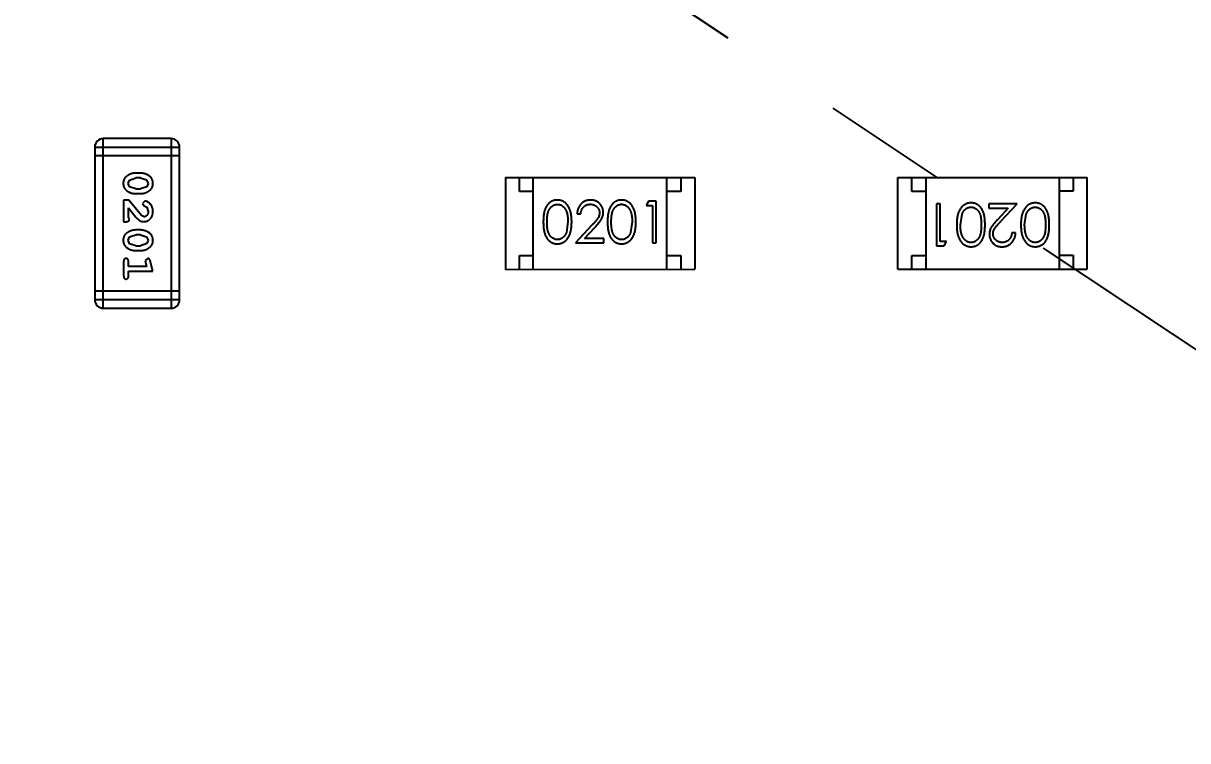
# Model space of a CAD drawing. Header units: millimetres. Extents: x -49 to 153, y -182 to -55.
# Drawn here: x 108.39 to 112.574, y -121.052 to -118.474 of the extents above; entities that cross this region are included whole.
import ezdxf

# ---------------------------------------------------------------- set-up
doc = ezdxf.new("R2010")
doc.units = ezdxf.units.MM
doc.header["$LTSCALE"] = 1.21
doc.header["$MEASUREMENT"] = 0
doc.header["$PDMODE"] = 3
doc.header["$PDSIZE"] = 0.3125
doc.linetypes.add('CENTER', pattern=[0.6, 0.375, -0.075, 0.075, -0.075])
doc.layers.get('0').update_dxf_attribs({"linetype": 'CONTINUOUS'})
doc.layers.get('DEFPOINTS').update_dxf_attribs({"linetype": 'CONTINUOUS'})
doc.layers.add('Dim', color=3, linetype='CONTINUOUS', lineweight=25)
doc.styles.get("Standard").update_dxf_attribs({"font": 'txt', "width": 0.8})
doc.dimstyles.get("Standard").update_dxf_attribs({"dimtxt": 0.15625, "dimasz": 0.1875, "dimexe": 0.125, "dimexo": 0.0625, "dimgap": 0.09, "dimtad": 0, "dimtih": 1, "dimtoh": 1, "dimzin": 4, "dimdsep": 46, "dimtxsty": 'Standard', "dimblk": '_FILLED', "dimblk1": '_FILLED', "dimblk2": '_FILLED', "dimcen": 0.09, "dimazin": 1, "dimtp": 0.01, "dimtm": 0.01, "dimtfac": 1, "dimtofl": 0, "dimtmove": 0, "dimatfit": 3, "dimldrblk": '_FILLED', "dimfxl": 1, "dimtolj": 1, "dimtzin": 4, "dimarcsym": 0})

# ---------------------------------------------------------------- blocks, each defined once
blk = doc.blocks.new('_FILLED')
at = {"color": 0, "linetype": 'ByBlock'}
blk.add_solid([(0, 0), (-1, 0.1667), (-1, -0.1667)], dxfattribs=at)
blk = doc.blocks.new('*D70')
at = {"layer": 'DEFPOINTS', "color": 0}
for p in [(123.0081, -106.0744), (91.696, -126.5744), (95.7094, -126.5744)]:
    blk.add_point(p, dxfattribs=at)
at = {"layer": 'Dim', "color": 0, "lineweight": -2}
for p, q in [((122.9456, -106.0744), (91.571, -106.0744)), ((91.696, -107.5744), (91.696, -114.0344)), ((91.696, -125.0744), (91.696, -118.6144)), ((95.6469, -126.5744), (91.571, -126.5744))]:
    blk.add_line(p, q, dxfattribs=at)
at = {"layer": 'Dim', "color": 0, "lineweight": -2, "xscale": 1.5, "yscale": 1.5, "zscale": 1.5}
for p, rotation in [((91.696, -106.0744), 90), ((91.696, -126.5744), 270)]:
    blk.add_blockref('_FILLED', p, dxfattribs=dict(at, rotation=rotation))
at = {"layer": 'Dim', "color": 0, "insert": (91.696, -116.3244), "char_height": 1.5, "attachment_point": 5, "rotation": 90, "line_spacing_factor": 1.5}
blk.add_mtext('\\A1;20.50', dxfattribs=at)
blk = doc.blocks.new('*D79')
at = {"layer": 'DEFPOINTS', "color": 0}
for p in [(103.9882, -113.9099), (95.9455, -118.3888), (95.7094, -126.5744), (123.0081, -126.5744), (150.6978, -126.5744)]:
    blk.add_point(p, dxfattribs=at)
at = {"layer": 'Dim', "color": 0, "lineweight": -2}
for p, q in [((103.9361, -113.8752), (99.3703, -110.835)), ((95.6469, -126.5744), (94.6096, -126.5744))]:
    blk.add_line(p, q, dxfattribs=at)
for start, end in [(149.38213, 160.15016), (166.19189, 176.95991)]:
    blk.add_arc((123.0081, -126.5744), 28.2735, start, end, dxfattribs=at)
at = {"layer": 'Dim', "color": 0, "lineweight": -2, "xscale": 1.5, "yscale": 1.5, "zscale": 1.5}
for p, rotation in [((99.4744, -110.9043), 57.86208909579157), ((94.7346, -126.5744), 268.4799565881056)]:
    blk.add_blockref('_FILLED', p, dxfattribs=dict(at, rotation=rotation))
at = {"layer": 'Dim', "color": 0, "insert": (95.9455, -118.3888), "char_height": 1.5, "attachment_point": 5, "rotation": 73.171}
blk.add_mtext('\\A1;34%%d', dxfattribs=at)
blk = doc.blocks.new('*D87')
at = {"layer": 'DEFPOINTS', "color": 0}
for p in [(123.0049, -103.5621), (83.9714, -149.5868), (123.0049, -149.5868)]:
    blk.add_point(p, dxfattribs=at)
at = {"layer": 'Dim', "color": 0, "lineweight": -2}
for p, q in [((122.9424, -103.5621), (83.8464, -103.5621)), ((83.9714, -105.0621), (83.9714, -124.1844)), ((83.9714, -148.0868), (83.9714, -128.9644)), ((122.9424, -149.5868), (83.8464, -149.5868))]:
    blk.add_line(p, q, dxfattribs=at)
at = {"layer": 'Dim', "color": 0, "lineweight": -2, "xscale": 1.5, "yscale": 1.5, "zscale": 1.5}
for p, rotation in [((83.9714, -103.5621), 90), ((83.9714, -149.5868), 270)]:
    blk.add_blockref('_FILLED', p, dxfattribs=dict(at, rotation=rotation))
at = {"layer": 'Dim', "color": 0, "insert": (83.9714, -126.5744), "char_height": 1.5, "attachment_point": 5, "rotation": 90, "line_spacing_factor": 1.5}
blk.add_mtext('\\A1;%%C46.0', dxfattribs=at)

msp = doc.modelspace()

# ---------------------------------------------------------------- linework, layer by layer
at = {"color": 4, "linetype": 'CENTER', "ltscale": 5}
msp.add_line((123.0081, -126.5744), (103.9882, -113.9099), dxfattribs=at)
at = {"color": 6, "linetype": 'Continuous'}
for p, q in [((108.6772, -119.4978), (108.6771, -118.8882)), ((108.921, -118.8882), (108.6771, -118.8882)), ((108.921, -118.8882), (108.921, -119.4978)), ((108.6466, -118.9187), (108.6467, -119.4673)), ((108.6466, -118.9187), (108.9514, -118.9187)), ((108.6466, -118.9492), (108.9514, -118.9492)), ((108.9515, -119.4673), (108.9514, -118.9187)), ((108.766, -119.0492), (108.7713, -119.037)), ((108.7713, -119.037), (108.7936, -119.0294)), ((108.8111, -119.0121), (108.7933, -119.0121)), ((108.8108, -119.0294), (108.7936, -119.0294)), ((108.8108, -119.0294), (108.8326, -119.0367)), ((108.8326, -119.0367), (108.8384, -119.049)), ((110.1222, -119.028), (110.8022, -119.0279)), ((110.1222, -119.028), (110.1222, -119.358)), ((110.1722, -119.0779), (110.1722, -119.0279)), ((110.2222, -119.3579), (110.2222, -119.0279)), ((110.7022, -119.3579), (110.7022, -119.0279)), ((110.7522, -119.0279), (110.7522, -119.0779)), ((110.8022, -119.0279), (110.8022, -119.3579)), ((111.5324, -119.0277), (112.2124, -119.0276)), ((111.5324, -119.3577), (111.5324, -119.0277)), ((111.5824, -119.0777), (111.5824, -119.0277)), ((111.6324, -119.0277), (111.6324, -119.3577)), ((112.1124, -119.0276), (112.1124, -119.3576)), ((112.1624, -119.0276), (112.1624, -119.0776)), ((112.2124, -119.3576), (112.2124, -119.0276)), ((108.7718, -119.0615), (108.766, -119.0492)), ((108.7936, -119.0687), (108.7718, -119.0615)), ((108.7936, -119.0687), (108.8108, -119.0687)), ((108.8331, -119.0612), (108.8108, -119.0687)), ((108.8384, -119.049), (108.8331, -119.0612)), ((110.2222, -119.0779), (110.1722, -119.0779)), ((110.7522, -119.0779), (110.7022, -119.0779)), ((111.6324, -119.0777), (111.5824, -119.0777)), ((112.1624, -119.0776), (112.1124, -119.0776)), ((108.7503, -119.1096), (108.7503, -119.1867)), ((108.7692, -119.1096), (108.7503, -119.1096)), ((108.8141, -119.1646), (108.7692, -119.1096)), ((108.7933, -119.086), (108.8111, -119.086)), ((108.8264, -119.1128), (108.8179, -119.1216)), ((108.8179, -119.1216), (108.8245, -119.1301)), ((110.6363, -119.1126), (110.6275, -119.128)), ((110.664, -119.1126), (110.6363, -119.1126)), ((110.664, -119.2626), (110.664, -119.1126)), ((108.7676, -119.1726), (108.7676, -119.1364)), ((108.7676, -119.1364), (108.7946, -119.17)), ((108.8245, -119.1301), (108.833, -119.135)), ((108.833, -119.135), (108.8384, -119.1499)), ((110.3794, -119.1588), (110.3929, -119.1588)), ((110.6275, -119.128), (110.6506, -119.128)), ((110.6506, -119.128), (110.6506, -119.2626)), ((111.6706, -119.123), (111.6706, -119.273)), ((111.684, -119.123), (111.6706, -119.123)), ((111.684, -119.2576), (111.684, -119.123)), ((111.7571, -119.198), (111.7628, -119.1602)), ((111.859, -119.1229), (111.859, -119.1383)), ((111.9609, -119.1229), (111.859, -119.1229)), ((111.859, -119.1383), (111.9288, -119.1383)), ((111.9288, -119.1383), (111.8913, -119.1784)), ((111.9028, -119.185), (111.9609, -119.1229)), ((111.9879, -119.1979), (111.9936, -119.1602)), ((108.7503, -119.1867), (108.7582, -119.1867)), ((108.7707, -119.1781), (108.7676, -119.1726)), ((108.8239, -119.1694), (108.8141, -119.1646)), ((110.3467, -119.1877), (110.341, -119.2254)), ((110.4318, -119.2006), (110.3736, -119.2627)), ((110.5775, -119.1876), (110.5718, -119.2253)), ((108.766, -119.2537), (108.7713, -119.2416)), ((108.7713, -119.2416), (108.7936, -119.2339)), ((108.8111, -119.2166), (108.7933, -119.2166)), ((108.8108, -119.2339), (108.7936, -119.2339)), ((108.8108, -119.2339), (108.8326, -119.2412)), ((108.8326, -119.2412), (108.8384, -119.2535)), ((110.4058, -119.2473), (110.4433, -119.2072)), ((110.4756, -119.2473), (110.4058, -119.2473)), ((110.4756, -119.2626), (110.4756, -119.2473)), ((111.9552, -119.2268), (111.9417, -119.2268)), ((108.7718, -119.266), (108.766, -119.2537)), ((108.7936, -119.2732), (108.7718, -119.266)), ((108.7936, -119.2732), (108.8108, -119.2732)), ((108.8331, -119.2657), (108.8108, -119.2732)), ((108.8384, -119.2535), (108.8331, -119.2657)), ((110.3736, -119.2627), (110.4756, -119.2626)), ((110.6506, -119.2626), (110.664, -119.2626)), ((111.6706, -119.273), (111.6983, -119.273)), ((111.7071, -119.2576), (111.684, -119.2576)), ((111.6983, -119.273), (111.7071, -119.2576)), ((108.7503, -119.3299), (108.7503, -119.3818)), ((108.7676, -119.3472), (108.7676, -119.3299)), ((108.7933, -119.2905), (108.8111, -119.2905)), ((108.8367, -119.3189), (108.8274, -119.3268)), ((108.8274, -119.3268), (108.8284, -119.3322)), ((108.8557, -119.3645), (108.8458, -119.3279)), ((110.1722, -119.3579), (110.1722, -119.3079)), ((110.1722, -119.3079), (110.2222, -119.3079)), ((110.7022, -119.3079), (110.7522, -119.3079)), ((110.7522, -119.3079), (110.7522, -119.3579)), ((111.5824, -119.3577), (111.5824, -119.3077)), ((111.5824, -119.3077), (111.6324, -119.3077)), ((112.1124, -119.3076), (112.1624, -119.3076)), ((112.1624, -119.3076), (112.1624, -119.3576)), ((108.8326, -119.3472), (108.7676, -119.3472)), ((108.7676, -119.3818), (108.7676, -119.3645)), ((108.7676, -119.3645), (108.8557, -119.3645)), ((108.8284, -119.3322), (108.8326, -119.3472)), ((110.1222, -119.358), (110.8022, -119.3579)), ((111.5324, -119.3577), (112.2124, -119.3576)), ((108.9515, -119.4368), (108.6467, -119.4369)), ((108.9515, -119.4673), (108.6467, -119.4673)), ((108.6772, -119.4978), (108.921, -119.4978))]:
    msp.add_line(p, q, dxfattribs=at)
at = {"color": 7, "linetype": 'Continuous'}
msp.add_arc((123.0081, -126.5744), 24.48, 100.97933, 79.01595, dxfattribs=at)
at = {"color": 6, "linetype": 'Continuous'}
for centre, start, end in [((108.6771, -118.9187), 90.0045, 180.0045), ((108.921, -118.9187), 0.0045, 90.0045), ((108.6772, -119.4673), 180.0045, 270.0045), ((108.921, -119.4673), 270.0045, 0.0045)]:
    msp.add_arc(centre, 0.0305, start, end, dxfattribs=at)
for points, knots in [([(108.7933, -119.0121), (108.7922, -119.0121), (108.7901, -119.0122), (108.7869, -119.0125), (108.7838, -119.0129), (108.7807, -119.0136), (108.7777, -119.0145), (108.7747, -119.0157), (108.7717, -119.0169), (108.7688, -119.0184), (108.7661, -119.02), (108.7636, -119.0216), (108.7613, -119.0232), (108.7591, -119.0249), (108.7573, -119.0266), (108.7556, -119.0283), (108.7542, -119.03), (108.7526, -119.0324), (108.751, -119.0356), (108.7497, -119.0397), (108.7488, -119.0443), (108.7488, -119.0475), (108.7487, -119.0491)], [0, 0, 0, 0, 0.049886, 0.09882, 0.148132, 0.19689, 0.246038, 0.295176, 0.345305, 0.395692, 0.445312, 0.491875, 0.535813, 0.577009, 0.616081, 0.652689, 0.687585, 0.720206, 0.785062, 0.85223, 0.923759, 1, 1, 1, 1]), ([(108.8557, -119.0489), (108.8556, -119.0475), (108.8556, -119.0446), (108.8549, -119.0406), (108.8537, -119.0367), (108.8522, -119.0331), (108.8501, -119.0299), (108.8476, -119.0268), (108.8446, -119.024), (108.8412, -119.0216), (108.8376, -119.0194), (108.8339, -119.0174), (108.8302, -119.0158), (108.8265, -119.0144), (108.8227, -119.0134), (108.8188, -119.0126), (108.815, -119.0122), (108.8124, -119.0121), (108.8111, -119.0121)], [0, 0, 0, 0, 0.06692, 0.130834, 0.19258, 0.252759, 0.312631, 0.373411, 0.436359, 0.501894, 0.568244, 0.632472, 0.69556, 0.757163, 0.818592, 0.878885, 0.939235, 1, 1, 1, 1]), ([(108.7487, -119.0491), (108.7487, -119.0506), (108.7488, -119.0534), (108.7495, -119.0575), (108.7507, -119.0613), (108.7522, -119.0649), (108.7543, -119.0682), (108.7568, -119.0713), (108.7597, -119.0741), (108.7631, -119.0765), (108.7667, -119.0787), (108.7704, -119.0807), (108.7741, -119.0823), (108.7779, -119.0837), (108.7817, -119.0847), (108.7855, -119.0855), (108.7894, -119.0859), (108.792, -119.086), (108.7933, -119.086)], [0, 0, 0, 0, 0.067217, 0.131051, 0.19272, 0.252824, 0.312745, 0.373449, 0.436041, 0.501494, 0.567761, 0.632087, 0.695096, 0.757109, 0.817993, 0.878657, 0.939311, 1, 1, 1, 1]), ([(108.8111, -119.086), (108.8121, -119.086), (108.8143, -119.086), (108.8175, -119.0857), (108.8206, -119.0851), (108.8237, -119.0845), (108.8268, -119.0836), (108.8298, -119.0824), (108.8327, -119.0811), (108.8356, -119.0796), (108.8384, -119.078), (108.8409, -119.0764), (108.8432, -119.0748), (108.8453, -119.0731), (108.8472, -119.0714), (108.8488, -119.0697), (108.8503, -119.0679), (108.8518, -119.0656), (108.8534, -119.0624), (108.8547, -119.0582), (108.8555, -119.0537), (108.8556, -119.0505), (108.8557, -119.0489)], [0, 0, 0, 0, 0.049855, 0.099516, 0.148482, 0.19758, 0.246804, 0.296268, 0.346517, 0.397047, 0.446826, 0.49336, 0.537801, 0.579207, 0.617974, 0.654833, 0.689171, 0.722088, 0.786392, 0.853518, 0.924186, 1, 1, 1, 1]), ([(108.8557, -119.15), (108.8556, -119.1483), (108.8555, -119.145), (108.8547, -119.14), (108.8532, -119.1353), (108.8512, -119.1308), (108.8488, -119.1267), (108.8459, -119.123), (108.8427, -119.1199), (108.8391, -119.1174), (108.8356, -119.1154), (108.8322, -119.1139), (108.8292, -119.113), (108.8273, -119.1128), (108.8264, -119.1128)], [0, 0, 0, 0, 0.098286, 0.193983, 0.289056, 0.384352, 0.477435, 0.566197, 0.652355, 0.737986, 0.818188, 0.887401, 0.94802, 1, 1, 1, 1]), ([(110.3084, -119.1088), (110.3072, -119.1088), (110.3049, -119.1089), (110.3014, -119.1093), (110.2981, -119.1099), (110.2948, -119.1109), (110.2916, -119.112), (110.2884, -119.1135), (110.2854, -119.1152), (110.2825, -119.1172), (110.2796, -119.1194), (110.277, -119.1218), (110.2745, -119.1246), (110.2722, -119.1275), (110.27, -119.1307), (110.268, -119.1342), (110.2662, -119.1379), (110.2645, -119.1418), (110.263, -119.1461), (110.2618, -119.1508), (110.2606, -119.1559), (110.2598, -119.1615), (110.2591, -119.1675), (110.2586, -119.1738), (110.2583, -119.1806), (110.2583, -119.1853), (110.2583, -119.1877)], [0, 0, 0, 0, 0.033742, 0.066533, 0.099153, 0.13154, 0.164087, 0.196563, 0.229707, 0.263315, 0.297504, 0.331686, 0.366482, 0.4021, 0.438958, 0.476748, 0.515985, 0.556589, 0.599519, 0.645765, 0.695487, 0.748721, 0.805687, 0.866754, 0.931405, 1, 1, 1, 1]), ([(110.3602, -119.1877), (110.3602, -119.1854), (110.3601, -119.1809), (110.3598, -119.1744), (110.3593, -119.1681), (110.3585, -119.1623), (110.3576, -119.1568), (110.3564, -119.1517), (110.355, -119.147), (110.3534, -119.1425), (110.3516, -119.1385), (110.3497, -119.1346), (110.3475, -119.1311), (110.3453, -119.1277), (110.3429, -119.1247), (110.3403, -119.1219), (110.3376, -119.1194), (110.3347, -119.1172), (110.3318, -119.1152), (110.3287, -119.1135), (110.3255, -119.112), (110.3222, -119.1109), (110.3189, -119.1099), (110.3155, -119.1093), (110.312, -119.1089), (110.3096, -119.1088), (110.3084, -119.1088)], [0, 0, 0, 0, 0.065278, 0.127205, 0.186168, 0.241675, 0.294115, 0.343609, 0.390387, 0.434463, 0.476646, 0.517002, 0.555936, 0.593716, 0.630057, 0.665601, 0.700745, 0.734917, 0.768681, 0.802087, 0.834849, 0.867433, 0.900138, 0.932806, 0.966212, 1, 1, 1, 1]), ([(110.4283, -119.1088), (110.4266, -119.1088), (110.4234, -119.1089), (110.4185, -119.1096), (110.4139, -119.1107), (110.4095, -119.1122), (110.4053, -119.1142), (110.4012, -119.1167), (110.3974, -119.1195), (110.3939, -119.1228), (110.3906, -119.1264), (110.3877, -119.1303), (110.3853, -119.1345), (110.3833, -119.1389), (110.3816, -119.1435), (110.3805, -119.1484), (110.3797, -119.1535), (110.3795, -119.157), (110.3794, -119.1588)], [0, 0, 0, 0, 0.06445, 0.126725, 0.187421, 0.247417, 0.306749, 0.366595, 0.427749, 0.490235, 0.553031, 0.614805, 0.676505, 0.738096, 0.801021, 0.864897, 0.931209, 1, 1, 1, 1]), ([(110.4736, -119.1534), (110.4736, -119.1519), (110.4735, -119.149), (110.4729, -119.1447), (110.4719, -119.1405), (110.4706, -119.1365), (110.4688, -119.1327), (110.4666, -119.129), (110.4641, -119.1254), (110.4611, -119.122), (110.4579, -119.1189), (110.4544, -119.1162), (110.4506, -119.1139), (110.4467, -119.112), (110.4424, -119.1106), (110.4379, -119.1096), (110.4332, -119.1089), (110.43, -119.1088), (110.4283, -119.1088)], [0, 0, 0, 0, 0.06271, 0.123347, 0.183401, 0.242828, 0.302097, 0.36242, 0.423725, 0.487032, 0.550491, 0.612709, 0.674265, 0.73617, 0.799211, 0.863483, 0.930525, 1, 1, 1, 1]), ([(110.5392, -119.1088), (110.538, -119.1088), (110.5357, -119.1089), (110.5322, -119.1093), (110.5288, -119.1099), (110.5255, -119.1109), (110.5223, -119.112), (110.5192, -119.1135), (110.5162, -119.1152), (110.5132, -119.1171), (110.5104, -119.1194), (110.5077, -119.1218), (110.5053, -119.1245), (110.503, -119.1275), (110.5008, -119.1307), (110.4988, -119.1341), (110.497, -119.1378), (110.4953, -119.1418), (110.4938, -119.1461), (110.4925, -119.1508), (110.4914, -119.1559), (110.4906, -119.1615), (110.4899, -119.1674), (110.4894, -119.1738), (110.4891, -119.1806), (110.489, -119.1853), (110.489, -119.1877)], [0, 0, 0, 0, 0.033742, 0.066533, 0.099153, 0.13154, 0.164087, 0.196563, 0.229707, 0.263315, 0.297504, 0.331686, 0.366482, 0.4021, 0.438958, 0.476748, 0.515985, 0.556589, 0.599519, 0.645765, 0.695487, 0.748721, 0.805687, 0.866754, 0.931405, 1, 1, 1, 1]), ([(110.5909, -119.1877), (110.5909, -119.1854), (110.5909, -119.1809), (110.5906, -119.1743), (110.59, -119.1681), (110.5893, -119.1623), (110.5883, -119.1568), (110.5872, -119.1517), (110.5858, -119.1469), (110.5842, -119.1425), (110.5823, -119.1384), (110.5804, -119.1346), (110.5783, -119.131), (110.5761, -119.1277), (110.5737, -119.1247), (110.5711, -119.1219), (110.5684, -119.1194), (110.5655, -119.1172), (110.5625, -119.1152), (110.5594, -119.1135), (110.5563, -119.112), (110.553, -119.1109), (110.5497, -119.1099), (110.5462, -119.1093), (110.5427, -119.1089), (110.5404, -119.1088), (110.5392, -119.1088)], [0, 0, 0, 0, 0.065278, 0.127205, 0.186168, 0.241675, 0.294115, 0.343609, 0.390387, 0.434463, 0.476646, 0.517002, 0.555936, 0.593716, 0.630057, 0.665601, 0.700745, 0.734917, 0.768681, 0.802087, 0.834849, 0.867433, 0.900138, 0.932806, 0.966212, 1, 1, 1, 1]), ([(111.7954, -119.1191), (111.7942, -119.1191), (111.7918, -119.1192), (111.7883, -119.1196), (111.7849, -119.1203), (111.7815, -119.1212), (111.7783, -119.1224), (111.7751, -119.1238), (111.772, -119.1256), (111.769, -119.1276), (111.7661, -119.1298), (111.7634, -119.1324), (111.7608, -119.1351), (111.7584, -119.1382), (111.7561, -119.1415), (111.754, -119.1451), (111.7521, -119.1489), (111.7503, -119.1529), (111.7487, -119.1573), (111.7474, -119.1621), (111.7462, -119.1672), (111.7453, -119.1726), (111.7446, -119.1784), (111.744, -119.1846), (111.7437, -119.1911), (111.7437, -119.1956), (111.7436, -119.1979)], [0, 0, 0, 0, 0.033824, 0.067298, 0.10028, 0.133019, 0.165736, 0.198792, 0.232372, 0.266409, 0.301016, 0.336196, 0.371972, 0.408574, 0.446394, 0.485225, 0.525372, 0.567224, 0.611081, 0.65775, 0.70702, 0.759235, 0.814484, 0.873227, 0.934937, 1, 1, 1, 1]), ([(111.8456, -119.1979), (111.8456, -119.1955), (111.8455, -119.1909), (111.8452, -119.1841), (111.8447, -119.1777), (111.844, -119.1718), (111.8431, -119.1663), (111.842, -119.1611), (111.8407, -119.1564), (111.8392, -119.1521), (111.8375, -119.1481), (111.8357, -119.1443), (111.8336, -119.1409), (111.8315, -119.1377), (111.8292, -119.1347), (111.8267, -119.132), (111.824, -119.1295), (111.8212, -119.1273), (111.8183, -119.1254), (111.8153, -119.1237), (111.8122, -119.1223), (111.809, -119.1211), (111.8057, -119.1202), (111.8024, -119.1196), (111.7989, -119.1192), (111.7966, -119.1191), (111.7954, -119.1191)], [0, 0, 0, 0, 0.068113, 0.132564, 0.193427, 0.250218, 0.303569, 0.353576, 0.400235, 0.443586, 0.484619, 0.524292, 0.56238, 0.599049, 0.63494, 0.669782, 0.704009, 0.737842, 0.771098, 0.803896, 0.836415, 0.868639, 0.900715, 0.933378, 0.966213, 1, 1, 1, 1]), ([(112.0262, -119.1191), (112.025, -119.1191), (112.0226, -119.1191), (112.0191, -119.1196), (112.0157, -119.1202), (112.0123, -119.1212), (112.0091, -119.1224), (112.0059, -119.1238), (112.0028, -119.1256), (111.9998, -119.1276), (111.9969, -119.1298), (111.9941, -119.1324), (111.9915, -119.1351), (111.9891, -119.1382), (111.9869, -119.1415), (111.9848, -119.145), (111.9829, -119.1488), (111.9811, -119.1529), (111.9795, -119.1573), (111.9782, -119.1621), (111.977, -119.1671), (111.976, -119.1726), (111.9753, -119.1784), (111.9748, -119.1846), (111.9745, -119.1911), (111.9744, -119.1956), (111.9744, -119.1979)], [0, 0, 0, 0, 0.033824, 0.067298, 0.10028, 0.133019, 0.165736, 0.198792, 0.232372, 0.266409, 0.301016, 0.336196, 0.371972, 0.408574, 0.446394, 0.485225, 0.525372, 0.567224, 0.611081, 0.65775, 0.70702, 0.759235, 0.814484, 0.873227, 0.934937, 1, 1, 1, 1]), ([(112.0763, -119.1979), (112.0763, -119.1955), (112.0763, -119.1908), (112.076, -119.1841), (112.0755, -119.1777), (112.0748, -119.1718), (112.0739, -119.1662), (112.0728, -119.1611), (112.0715, -119.1564), (112.07, -119.152), (112.0683, -119.148), (112.0664, -119.1443), (112.0644, -119.1409), (112.0622, -119.1377), (112.0599, -119.1347), (112.0575, -119.132), (112.0548, -119.1295), (112.052, -119.1273), (112.0491, -119.1254), (112.0461, -119.1237), (112.043, -119.1222), (112.0398, -119.1211), (112.0365, -119.1202), (112.0332, -119.1196), (112.0297, -119.1191), (112.0274, -119.1191), (112.0262, -119.1191)], [0, 0, 0, 0, 0.068113, 0.132564, 0.193427, 0.250218, 0.303569, 0.353576, 0.400235, 0.443586, 0.484619, 0.524292, 0.56238, 0.599049, 0.63494, 0.669782, 0.704009, 0.737842, 0.771098, 0.803896, 0.836415, 0.868639, 0.900715, 0.933378, 0.966213, 1, 1, 1, 1]), ([(108.8229, -119.1867), (108.824, -119.1867), (108.8262, -119.1866), (108.8295, -119.1861), (108.8326, -119.1853), (108.8356, -119.1842), (108.8384, -119.1827), (108.8411, -119.1809), (108.8437, -119.1788), (108.8462, -119.1764), (108.8484, -119.1738), (108.8504, -119.1709), (108.852, -119.1679), (108.8534, -119.1647), (108.8544, -119.1613), (108.8552, -119.1577), (108.8556, -119.1539), (108.8557, -119.1514), (108.8557, -119.15)], [0, 0, 0, 0, 0.060981, 0.120256, 0.178148, 0.236115, 0.293993, 0.352864, 0.413358, 0.476056, 0.539296, 0.602396, 0.665116, 0.728325, 0.792919, 0.859317, 0.928302, 1, 1, 1, 1]), ([(108.8384, -119.1499), (108.8383, -119.1513), (108.8383, -119.154), (108.8374, -119.1578), (108.836, -119.1612), (108.8341, -119.1641), (108.8318, -119.1664), (108.8294, -119.1682), (108.8267, -119.1692), (108.8248, -119.1693), (108.8239, -119.1694)], [0, 0, 0, 0, 0.156344, 0.299348, 0.4327, 0.561, 0.682299, 0.791883, 0.89611, 1, 1, 1, 1]), ([(110.2717, -119.1877), (110.2717, -119.1856), (110.2717, -119.1817), (110.272, -119.1761), (110.2723, -119.1708), (110.2729, -119.1659), (110.2734, -119.1614), (110.2743, -119.1572), (110.2752, -119.1535), (110.2763, -119.1501), (110.2775, -119.1469), (110.2789, -119.144), (110.2804, -119.1413), (110.282, -119.1388), (110.2838, -119.1365), (110.2856, -119.1344), (110.2877, -119.1324), (110.2905, -119.1302), (110.2943, -119.1278), (110.299, -119.1257), (110.3039, -119.1245), (110.3072, -119.1243), (110.3089, -119.1242)], [0, 0, 0, 0, 0.073302, 0.142286, 0.206253, 0.266017, 0.321612, 0.372532, 0.419497, 0.462398, 0.502825, 0.541489, 0.579034, 0.615143, 0.650298, 0.684912, 0.718701, 0.752189, 0.817245, 0.879117, 0.939613, 1, 1, 1, 1]), ([(110.3089, -119.1242), (110.3105, -119.1243), (110.3138, -119.1245), (110.3186, -119.1257), (110.3233, -119.1278), (110.327, -119.1302), (110.3299, -119.1325), (110.332, -119.1345), (110.3339, -119.1367), (110.3357, -119.1392), (110.3374, -119.1419), (110.339, -119.1448), (110.3404, -119.148), (110.3417, -119.1514), (110.3429, -119.1551), (110.344, -119.159), (110.3448, -119.1632), (110.3455, -119.1676), (110.346, -119.1723), (110.3465, -119.1772), (110.3466, -119.1823), (110.3467, -119.1859), (110.3467, -119.1877)], [0, 0, 0, 0, 0.059689, 0.119507, 0.181075, 0.246162, 0.279894, 0.314468, 0.350403, 0.387474, 0.426147, 0.466624, 0.508745, 0.553328, 0.600058, 0.649177, 0.700552, 0.754894, 0.811825, 0.871514, 0.934319, 1, 1, 1, 1]), ([(110.3929, -119.1588), (110.393, -119.1575), (110.3932, -119.1549), (110.394, -119.1511), (110.3949, -119.1475), (110.3962, -119.1442), (110.3977, -119.1411), (110.3994, -119.1383), (110.4014, -119.1356), (110.4037, -119.1333), (110.4061, -119.1311), (110.4088, -119.1293), (110.4115, -119.1277), (110.4145, -119.1264), (110.4175, -119.1254), (110.4208, -119.1247), (110.4242, -119.1243), (110.4265, -119.1242), (110.4276, -119.1242)], [0, 0, 0, 0, 0.073648, 0.143686, 0.210962, 0.275557, 0.338064, 0.399311, 0.4594, 0.51934, 0.579024, 0.637809, 0.695959, 0.754122, 0.813113, 0.873453, 0.935561, 1, 1, 1, 1]), ([(110.4276, -119.1242), (110.4288, -119.1242), (110.431, -119.1243), (110.4342, -119.1247), (110.4373, -119.1254), (110.4403, -119.1264), (110.4431, -119.1277), (110.4458, -119.1292), (110.4484, -119.131), (110.4508, -119.1331), (110.453, -119.1354), (110.4549, -119.1378), (110.4565, -119.1404), (110.4579, -119.143), (110.4589, -119.1457), (110.4596, -119.1486), (110.4601, -119.1516), (110.4602, -119.1536), (110.4602, -119.1546)], [0, 0, 0, 0, 0.068027, 0.133505, 0.19695, 0.26027, 0.322741, 0.384982, 0.448465, 0.513424, 0.578224, 0.640011, 0.700094, 0.760067, 0.819012, 0.877878, 0.938035, 1, 1, 1, 1]), ([(110.4602, -119.1546), (110.4601, -119.1562), (110.46, -119.1595), (110.459, -119.1642), (110.4573, -119.1689), (110.4553, -119.1727), (110.4532, -119.1758), (110.4513, -119.1785), (110.449, -119.1814), (110.4463, -119.1847), (110.4433, -119.1883), (110.4398, -119.1921), (110.436, -119.1962), (110.4332, -119.1991), (110.4318, -119.2006)], [0, 0, 0, 0, 0.088014, 0.174976, 0.2638, 0.355443, 0.406413, 0.465519, 0.533076, 0.609353, 0.693899, 0.787171, 0.889197, 1, 1, 1, 1]), ([(110.4433, -119.2072), (110.4447, -119.2057), (110.4475, -119.2027), (110.4514, -119.1983), (110.455, -119.1942), (110.4582, -119.1903), (110.4611, -119.1867), (110.4635, -119.1833), (110.4656, -119.1802), (110.468, -119.1763), (110.4703, -119.1716), (110.4722, -119.1657), (110.4734, -119.1596), (110.4736, -119.1555), (110.4736, -119.1534)], [0, 0, 0, 0, 0.09953, 0.192079, 0.277712, 0.357454, 0.429648, 0.495771, 0.555538, 0.608657, 0.707578, 0.804328, 0.901298, 1, 1, 1, 1]), ([(110.5025, -119.1876), (110.5025, -119.1856), (110.5025, -119.1817), (110.5028, -119.1761), (110.5031, -119.1708), (110.5036, -119.1659), (110.5042, -119.1613), (110.5051, -119.1572), (110.506, -119.1535), (110.5071, -119.15), (110.5083, -119.1469), (110.5096, -119.144), (110.5111, -119.1413), (110.5128, -119.1388), (110.5145, -119.1365), (110.5164, -119.1344), (110.5184, -119.1324), (110.5213, -119.1302), (110.525, -119.1278), (110.5297, -119.1257), (110.5346, -119.1244), (110.538, -119.1243), (110.5396, -119.1242)], [0, 0, 0, 0, 0.073302, 0.142286, 0.206253, 0.266017, 0.321612, 0.372532, 0.419497, 0.462398, 0.502825, 0.541489, 0.579034, 0.615143, 0.650298, 0.684912, 0.718701, 0.752189, 0.817245, 0.879117, 0.939613, 1, 1, 1, 1]), ([(110.5396, -119.1242), (110.5413, -119.1243), (110.5445, -119.1244), (110.5494, -119.1257), (110.5541, -119.1278), (110.5578, -119.1302), (110.5607, -119.1324), (110.5627, -119.1345), (110.5647, -119.1367), (110.5665, -119.1392), (110.5682, -119.1419), (110.5697, -119.1448), (110.5712, -119.148), (110.5725, -119.1514), (110.5736, -119.1551), (110.5747, -119.159), (110.5755, -119.1632), (110.5763, -119.1676), (110.5768, -119.1722), (110.5772, -119.1771), (110.5774, -119.1823), (110.5775, -119.1858), (110.5775, -119.1876)], [0, 0, 0, 0, 0.059689, 0.119507, 0.181075, 0.246162, 0.279894, 0.314468, 0.350403, 0.387474, 0.426147, 0.466624, 0.508745, 0.553328, 0.600058, 0.649177, 0.700552, 0.754894, 0.811825, 0.871514, 0.934319, 1, 1, 1, 1]), ([(111.7628, -119.1602), (111.7632, -119.1592), (111.7639, -119.1571), (111.7653, -119.1542), (111.7667, -119.1515), (111.7683, -119.149), (111.7701, -119.1467), (111.7719, -119.1445), (111.7739, -119.1426), (111.7767, -119.1404), (111.7804, -119.138), (111.7851, -119.136), (111.79, -119.1347), (111.7933, -119.1346), (111.795, -119.1345)], [0, 0, 0, 0, 0.075949, 0.148549, 0.218996, 0.286119, 0.351826, 0.416074, 0.478265, 0.540325, 0.660405, 0.774606, 0.887187, 1, 1, 1, 1]), ([(111.795, -119.1345), (111.7966, -119.1346), (111.7999, -119.1347), (111.8048, -119.136), (111.8095, -119.1381), (111.8133, -119.1405), (111.8161, -119.1428), (111.8182, -119.1447), (111.8201, -119.1469), (111.8219, -119.1492), (111.8235, -119.1517), (111.825, -119.1544), (111.8263, -119.1573), (111.8276, -119.1604), (111.8287, -119.1638), (111.8296, -119.1676), (111.8303, -119.1717), (111.831, -119.1762), (111.8315, -119.1811), (111.8318, -119.1864), (111.8321, -119.1921), (111.8321, -119.1959), (111.8321, -119.1979)], [0, 0, 0, 0, 0.060034, 0.120278, 0.182348, 0.247919, 0.281641, 0.315701, 0.350322, 0.385703, 0.421819, 0.459196, 0.497866, 0.538301, 0.58121, 0.628183, 0.679403, 0.734699, 0.794074, 0.858416, 0.927049, 1, 1, 1, 1]), ([(111.9936, -119.1602), (111.9939, -119.1592), (111.9947, -119.1571), (111.996, -119.1542), (111.9975, -119.1515), (111.9991, -119.149), (112.0008, -119.1466), (112.0027, -119.1445), (112.0047, -119.1426), (112.0075, -119.1403), (112.0112, -119.138), (112.0159, -119.136), (112.0208, -119.1347), (112.0241, -119.1345), (112.0257, -119.1345)], [0, 0, 0, 0, 0.075949, 0.148549, 0.218996, 0.286119, 0.351826, 0.416074, 0.478265, 0.540325, 0.660405, 0.774606, 0.887187, 1, 1, 1, 1]), ([(112.0257, -119.1345), (112.0274, -119.1346), (112.0307, -119.1347), (112.0356, -119.136), (112.0403, -119.1381), (112.0441, -119.1405), (112.0469, -119.1428), (112.049, -119.1447), (112.0509, -119.1468), (112.0526, -119.1492), (112.0543, -119.1517), (112.0557, -119.1544), (112.0571, -119.1573), (112.0583, -119.1604), (112.0594, -119.1638), (112.0604, -119.1676), (112.0611, -119.1717), (112.0618, -119.1762), (112.0622, -119.1811), (112.0626, -119.1864), (112.0629, -119.192), (112.0629, -119.1959), (112.0629, -119.1979)], [0, 0, 0, 0, 0.060034, 0.120278, 0.182348, 0.247919, 0.281641, 0.315701, 0.350322, 0.385703, 0.421819, 0.459196, 0.497866, 0.538301, 0.58121, 0.628183, 0.679403, 0.734699, 0.794074, 0.858416, 0.927049, 1, 1, 1, 1]), ([(108.7582, -119.1867), (108.7592, -119.1867), (108.7612, -119.1867), (108.7639, -119.1862), (108.7662, -119.1856), (108.7679, -119.1845), (108.7692, -119.1832), (108.7701, -119.1816), (108.7707, -119.1799), (108.7707, -119.1787), (108.7707, -119.1781)], [0, 0, 0, 0, 0.1844, 0.34094, 0.473574, 0.586824, 0.690029, 0.789175, 0.890445, 1, 1, 1, 1]), ([(108.7946, -119.17), (108.7954, -119.1708), (108.7969, -119.1725), (108.7991, -119.1749), (108.8012, -119.177), (108.8032, -119.1789), (108.8051, -119.1805), (108.8068, -119.1818), (108.8085, -119.183), (108.8105, -119.1841), (108.8131, -119.1852), (108.8163, -119.1861), (108.8196, -119.1866), (108.8218, -119.1867), (108.8229, -119.1867)], [0, 0, 0, 0, 0.103002, 0.197728, 0.285279, 0.365235, 0.437224, 0.502446, 0.560545, 0.611446, 0.707576, 0.80349, 0.900532, 1, 1, 1, 1]), ([(110.2583, -119.1877), (110.2583, -119.1901), (110.2583, -119.1947), (110.2586, -119.2015), (110.2591, -119.2079), (110.2598, -119.2138), (110.2607, -119.2193), (110.2618, -119.2245), (110.2631, -119.2292), (110.2646, -119.2335), (110.2663, -119.2375), (110.2682, -119.2413), (110.2702, -119.2447), (110.2724, -119.2479), (110.2747, -119.2509), (110.2771, -119.2536), (110.2798, -119.2561), (110.2826, -119.2583), (110.2855, -119.2602), (110.2885, -119.2619), (110.2916, -119.2633), (110.2948, -119.2645), (110.2981, -119.2654), (110.3014, -119.266), (110.3049, -119.2664), (110.3072, -119.2665), (110.3084, -119.2665)], [0, 0, 0, 0, 0.068113, 0.132564, 0.193427, 0.250218, 0.303569, 0.353576, 0.400235, 0.443586, 0.484619, 0.524292, 0.56238, 0.599049, 0.63494, 0.669782, 0.704009, 0.737842, 0.771098, 0.803896, 0.836415, 0.868639, 0.900715, 0.933378, 0.966213, 1, 1, 1, 1]), ([(110.3089, -119.2511), (110.3072, -119.251), (110.3039, -119.2509), (110.299, -119.2496), (110.2943, -119.2475), (110.2905, -119.2451), (110.2877, -119.2428), (110.2856, -119.2409), (110.2837, -119.2387), (110.282, -119.2364), (110.2803, -119.2339), (110.2789, -119.2312), (110.2775, -119.2283), (110.2763, -119.2252), (110.2752, -119.2218), (110.2742, -119.218), (110.2735, -119.2139), (110.2728, -119.2094), (110.2723, -119.2045), (110.272, -119.1992), (110.2717, -119.1936), (110.2717, -119.1897), (110.2717, -119.1877)], [0, 0, 0, 0, 0.060034, 0.120278, 0.182348, 0.247919, 0.281641, 0.315701, 0.350322, 0.385703, 0.421819, 0.459196, 0.497866, 0.538301, 0.58121, 0.628183, 0.679403, 0.734699, 0.794074, 0.858416, 0.927049, 1, 1, 1, 1]), ([(110.3084, -119.2665), (110.3096, -119.2665), (110.312, -119.2665), (110.3155, -119.266), (110.3189, -119.2654), (110.3223, -119.2644), (110.3255, -119.2632), (110.3287, -119.2618), (110.3318, -119.26), (110.3348, -119.258), (110.3377, -119.2558), (110.3405, -119.2532), (110.3431, -119.2505), (110.3455, -119.2474), (110.3477, -119.2441), (110.3498, -119.2405), (110.3517, -119.2367), (110.3535, -119.2327), (110.3551, -119.2283), (110.3564, -119.2235), (110.3576, -119.2185), (110.3586, -119.213), (110.3593, -119.2072), (110.3598, -119.201), (110.3601, -119.1945), (110.3602, -119.19), (110.3602, -119.1877)], [0, 0, 0, 0, 0.033824, 0.067298, 0.10028, 0.133019, 0.165736, 0.198792, 0.232372, 0.266409, 0.301016, 0.336196, 0.371972, 0.408574, 0.446394, 0.485225, 0.525372, 0.567224, 0.611081, 0.65775, 0.70702, 0.759235, 0.814484, 0.873227, 0.934937, 1, 1, 1, 1]), ([(110.489, -119.1877), (110.489, -119.1901), (110.4891, -119.1947), (110.4894, -119.2015), (110.4899, -119.2078), (110.4906, -119.2138), (110.4915, -119.2193), (110.4925, -119.2245), (110.4939, -119.2292), (110.4954, -119.2335), (110.4971, -119.2375), (110.4989, -119.2412), (110.501, -119.2447), (110.5031, -119.2479), (110.5054, -119.2509), (110.5079, -119.2536), (110.5106, -119.2561), (110.5134, -119.2583), (110.5163, -119.2602), (110.5193, -119.2619), (110.5224, -119.2633), (110.5256, -119.2644), (110.5289, -119.2654), (110.5322, -119.266), (110.5357, -119.2664), (110.538, -119.2665), (110.5392, -119.2665)], [0, 0, 0, 0, 0.068113, 0.132564, 0.193427, 0.250218, 0.303569, 0.353576, 0.400235, 0.443586, 0.484619, 0.524292, 0.56238, 0.599049, 0.63494, 0.669782, 0.704009, 0.737842, 0.771098, 0.803896, 0.836415, 0.868639, 0.900715, 0.933378, 0.966213, 1, 1, 1, 1]), ([(110.5396, -119.2511), (110.538, -119.251), (110.5347, -119.2509), (110.5298, -119.2496), (110.5251, -119.2475), (110.5213, -119.2451), (110.5184, -119.2428), (110.5164, -119.2409), (110.5145, -119.2387), (110.5127, -119.2364), (110.5111, -119.2339), (110.5096, -119.2312), (110.5083, -119.2283), (110.507, -119.2252), (110.5059, -119.2218), (110.505, -119.218), (110.5043, -119.2139), (110.5036, -119.2094), (110.5031, -119.2045), (110.5028, -119.1992), (110.5025, -119.1935), (110.5025, -119.1896), (110.5025, -119.1876)], [0, 0, 0, 0, 0.060034, 0.120278, 0.182348, 0.247919, 0.281641, 0.315701, 0.350322, 0.385703, 0.421819, 0.459196, 0.497866, 0.538301, 0.58121, 0.628183, 0.679403, 0.734699, 0.794074, 0.858416, 0.927049, 1, 1, 1, 1]), ([(110.5392, -119.2665), (110.5404, -119.2665), (110.5428, -119.2664), (110.5463, -119.266), (110.5497, -119.2653), (110.5531, -119.2644), (110.5563, -119.2632), (110.5595, -119.2618), (110.5626, -119.26), (110.5656, -119.258), (110.5685, -119.2558), (110.5712, -119.2532), (110.5738, -119.2505), (110.5762, -119.2474), (110.5785, -119.2441), (110.5806, -119.2405), (110.5825, -119.2367), (110.5843, -119.2327), (110.5859, -119.2283), (110.5872, -119.2235), (110.5884, -119.2184), (110.5893, -119.213), (110.59, -119.2072), (110.5906, -119.201), (110.5909, -119.1945), (110.5909, -119.19), (110.5909, -119.1877)], [0, 0, 0, 0, 0.033824, 0.067298, 0.10028, 0.133019, 0.165736, 0.198792, 0.232372, 0.266409, 0.301016, 0.336196, 0.371972, 0.408574, 0.446394, 0.485225, 0.525372, 0.567224, 0.611081, 0.65775, 0.70702, 0.759235, 0.814484, 0.873227, 0.934937, 1, 1, 1, 1]), ([(111.7436, -119.1979), (111.7437, -119.2002), (111.7437, -119.2047), (111.744, -119.2113), (111.7446, -119.2175), (111.7453, -119.2233), (111.7463, -119.2288), (111.7474, -119.2339), (111.7488, -119.2387), (111.7504, -119.2431), (111.7523, -119.2472), (111.7542, -119.251), (111.7563, -119.2546), (111.7585, -119.2579), (111.7609, -119.2609), (111.7635, -119.2637), (111.7662, -119.2662), (111.7691, -119.2684), (111.7721, -119.2704), (111.7752, -119.2721), (111.7783, -119.2736), (111.7816, -119.2747), (111.7849, -119.2757), (111.7884, -119.2763), (111.7919, -119.2767), (111.7942, -119.2768), (111.7954, -119.2768)], [0, 0, 0, 0, 0.065278, 0.127205, 0.186168, 0.241675, 0.294115, 0.343609, 0.390387, 0.434463, 0.476646, 0.517002, 0.555936, 0.593716, 0.630057, 0.665601, 0.700745, 0.734917, 0.768681, 0.802087, 0.834849, 0.867433, 0.900138, 0.932806, 0.966212, 1, 1, 1, 1]), ([(111.795, -119.2614), (111.7933, -119.2613), (111.7901, -119.2612), (111.7852, -119.2599), (111.7805, -119.2578), (111.7768, -119.2554), (111.7739, -119.2531), (111.7719, -119.2511), (111.7699, -119.2489), (111.7681, -119.2464), (111.7664, -119.2437), (111.7649, -119.2408), (111.7634, -119.2376), (111.7621, -119.2342), (111.7609, -119.2305), (111.7599, -119.2266), (111.7591, -119.2224), (111.7583, -119.218), (111.7578, -119.2134), (111.7574, -119.2084), (111.7572, -119.2033), (111.7571, -119.1998), (111.7571, -119.198)], [0, 0, 0, 0, 0.059689, 0.119507, 0.181075, 0.246162, 0.279894, 0.314468, 0.350403, 0.387474, 0.426147, 0.466624, 0.508745, 0.553328, 0.600058, 0.649177, 0.700552, 0.754894, 0.811825, 0.871514, 0.934319, 1, 1, 1, 1]), ([(111.8321, -119.1979), (111.8321, -119.2), (111.8321, -119.2039), (111.8318, -119.2095), (111.8315, -119.2148), (111.831, -119.2197), (111.8304, -119.2242), (111.8295, -119.2284), (111.8286, -119.2321), (111.8275, -119.2355), (111.8263, -119.2387), (111.8249, -119.2416), (111.8234, -119.2443), (111.8218, -119.2468), (111.8201, -119.2491), (111.8182, -119.2512), (111.8162, -119.2532), (111.8133, -119.2554), (111.8096, -119.2578), (111.8049, -119.2599), (111.8, -119.2612), (111.7966, -119.2613), (111.795, -119.2614)], [0, 0, 0, 0, 0.073302, 0.142286, 0.206253, 0.266017, 0.321612, 0.372532, 0.419497, 0.462398, 0.502825, 0.541489, 0.579034, 0.615143, 0.650298, 0.684912, 0.718701, 0.752189, 0.817245, 0.879117, 0.939613, 1, 1, 1, 1]), ([(111.7954, -119.2768), (111.7966, -119.2768), (111.7989, -119.2767), (111.8024, -119.2763), (111.8058, -119.2757), (111.8091, -119.2747), (111.8123, -119.2736), (111.8154, -119.2721), (111.8184, -119.2704), (111.8214, -119.2684), (111.8242, -119.2662), (111.8269, -119.2638), (111.8293, -119.2611), (111.8316, -119.2581), (111.8338, -119.2549), (111.8358, -119.2514), (111.8376, -119.2477), (111.8393, -119.2438), (111.8408, -119.2395), (111.8421, -119.2348), (111.8432, -119.2297), (111.844, -119.2241), (111.8447, -119.2182), (111.8452, -119.2118), (111.8455, -119.205), (111.8456, -119.2003), (111.8456, -119.1979)], [0, 0, 0, 0, 0.033742, 0.066533, 0.099153, 0.13154, 0.164087, 0.196563, 0.229707, 0.263315, 0.297504, 0.331686, 0.366482, 0.4021, 0.438958, 0.476748, 0.515985, 0.556589, 0.599519, 0.645765, 0.695487, 0.748721, 0.805687, 0.866754, 0.931405, 1, 1, 1, 1]), ([(111.8913, -119.1784), (111.8899, -119.1799), (111.8871, -119.1829), (111.8831, -119.1872), (111.8796, -119.1914), (111.8764, -119.1953), (111.8735, -119.1989), (111.8711, -119.2023), (111.869, -119.2054), (111.8666, -119.2092), (111.8643, -119.214), (111.8624, -119.2199), (111.8612, -119.226), (111.861, -119.2301), (111.861, -119.2322)], [0, 0, 0, 0, 0.09953, 0.192079, 0.277712, 0.357454, 0.429648, 0.495771, 0.555538, 0.608657, 0.707578, 0.804328, 0.901298, 1, 1, 1, 1]), ([(111.8744, -119.231), (111.8745, -119.2294), (111.8746, -119.2261), (111.8756, -119.2213), (111.8773, -119.2167), (111.8793, -119.2129), (111.8814, -119.2098), (111.8833, -119.2071), (111.8856, -119.2042), (111.8883, -119.2009), (111.8913, -119.1973), (111.8948, -119.1935), (111.8986, -119.1893), (111.9014, -119.1865), (111.9028, -119.185)], [0, 0, 0, 0, 0.088014, 0.174976, 0.2638, 0.355443, 0.406413, 0.465519, 0.533076, 0.609353, 0.693899, 0.787171, 0.889197, 1, 1, 1, 1]), ([(111.9744, -119.1979), (111.9744, -119.2002), (111.9745, -119.2047), (111.9748, -119.2112), (111.9753, -119.2174), (111.9761, -119.2233), (111.977, -119.2288), (111.9782, -119.2339), (111.9796, -119.2386), (111.9812, -119.2431), (111.983, -119.2471), (111.9849, -119.251), (111.987, -119.2545), (111.9893, -119.2578), (111.9917, -119.2609), (111.9943, -119.2636), (111.997, -119.2662), (111.9999, -119.2684), (112.0028, -119.2704), (112.0059, -119.2721), (112.0091, -119.2736), (112.0124, -119.2747), (112.0157, -119.2757), (112.0191, -119.2763), (112.0226, -119.2767), (112.025, -119.2768), (112.0262, -119.2768)], [0, 0, 0, 0, 0.065278, 0.127205, 0.186168, 0.241675, 0.294115, 0.343609, 0.390387, 0.434463, 0.476646, 0.517002, 0.555936, 0.593716, 0.630057, 0.665601, 0.700745, 0.734917, 0.768681, 0.802087, 0.834849, 0.867433, 0.900138, 0.932806, 0.966212, 1, 1, 1, 1]), ([(112.0257, -119.2614), (112.0241, -119.2613), (112.0208, -119.2611), (112.016, -119.2599), (112.0113, -119.2578), (112.0076, -119.2554), (112.0047, -119.2531), (112.0026, -119.2511), (112.0007, -119.2489), (111.9989, -119.2464), (111.9972, -119.2437), (111.9956, -119.2408), (111.9942, -119.2376), (111.9929, -119.2342), (111.9917, -119.2305), (111.9906, -119.2266), (111.9898, -119.2224), (111.9891, -119.218), (111.9886, -119.2133), (111.9881, -119.2084), (111.9879, -119.2033), (111.9879, -119.1997), (111.9879, -119.1979)], [0, 0, 0, 0, 0.059689, 0.119507, 0.181075, 0.246162, 0.279894, 0.314468, 0.350403, 0.387474, 0.426147, 0.466624, 0.508745, 0.553328, 0.600058, 0.649177, 0.700552, 0.754894, 0.811825, 0.871514, 0.934319, 1, 1, 1, 1]), ([(112.0629, -119.1979), (112.0629, -119.1999), (112.0629, -119.2039), (112.0626, -119.2095), (112.0623, -119.2148), (112.0617, -119.2197), (112.0611, -119.2242), (112.0603, -119.2284), (112.0594, -119.2321), (112.0583, -119.2355), (112.0571, -119.2386), (112.0557, -119.2416), (112.0542, -119.2443), (112.0526, -119.2468), (112.0508, -119.2491), (112.049, -119.2512), (112.0469, -119.2532), (112.0441, -119.2554), (112.0403, -119.2578), (112.0356, -119.2599), (112.0307, -119.2611), (112.0274, -119.2613), (112.0257, -119.2614)], [0, 0, 0, 0, 0.073302, 0.142286, 0.206253, 0.266017, 0.321612, 0.372532, 0.419497, 0.462398, 0.502825, 0.541489, 0.579034, 0.615143, 0.650298, 0.684912, 0.718701, 0.752189, 0.817245, 0.879117, 0.939613, 1, 1, 1, 1]), ([(112.0262, -119.2768), (112.0274, -119.2768), (112.0297, -119.2767), (112.0332, -119.2763), (112.0365, -119.2757), (112.0398, -119.2747), (112.043, -119.2736), (112.0462, -119.2721), (112.0492, -119.2704), (112.0521, -119.2684), (112.0549, -119.2662), (112.0576, -119.2638), (112.0601, -119.261), (112.0624, -119.2581), (112.0645, -119.2549), (112.0666, -119.2514), (112.0684, -119.2477), (112.0701, -119.2438), (112.0716, -119.2395), (112.0728, -119.2348), (112.074, -119.2296), (112.0748, -119.2241), (112.0755, -119.2181), (112.076, -119.2117), (112.0763, -119.2049), (112.0763, -119.2003), (112.0763, -119.1979)], [0, 0, 0, 0, 0.033742, 0.066533, 0.099153, 0.13154, 0.164087, 0.196563, 0.229707, 0.263315, 0.297504, 0.331686, 0.366482, 0.4021, 0.438958, 0.476748, 0.515985, 0.556589, 0.599519, 0.645765, 0.695487, 0.748721, 0.805687, 0.866754, 0.931405, 1, 1, 1, 1]), ([(108.7933, -119.2166), (108.7923, -119.2166), (108.7901, -119.2167), (108.787, -119.217), (108.7838, -119.2175), (108.7807, -119.2182), (108.7777, -119.219), (108.7747, -119.2202), (108.7717, -119.2214), (108.7689, -119.2229), (108.7661, -119.2245), (108.7636, -119.2261), (108.7613, -119.2277), (108.7592, -119.2294), (108.7573, -119.2311), (108.7556, -119.2328), (108.7542, -119.2345), (108.7526, -119.2369), (108.751, -119.2401), (108.7497, -119.2443), (108.7489, -119.2488), (108.7488, -119.252), (108.7487, -119.2537)], [0, 0, 0, 0, 0.049886, 0.09882, 0.148132, 0.19689, 0.246038, 0.295176, 0.345305, 0.395692, 0.445312, 0.491875, 0.535813, 0.577009, 0.616081, 0.652689, 0.687585, 0.720206, 0.785062, 0.85223, 0.923759, 1, 1, 1, 1]), ([(108.8557, -119.2534), (108.8557, -119.252), (108.8556, -119.2492), (108.8549, -119.2451), (108.8537, -119.2412), (108.8522, -119.2377), (108.8501, -119.2344), (108.8476, -119.2313), (108.8446, -119.2285), (108.8412, -119.2261), (108.8376, -119.2239), (108.834, -119.2219), (108.8303, -119.2203), (108.8265, -119.219), (108.8227, -119.2179), (108.8189, -119.2172), (108.815, -119.2167), (108.8124, -119.2166), (108.8111, -119.2166)], [0, 0, 0, 0, 0.06692, 0.130834, 0.19258, 0.252759, 0.312631, 0.373411, 0.436359, 0.501894, 0.568244, 0.632472, 0.69556, 0.757163, 0.818592, 0.878885, 0.939235, 1, 1, 1, 1]), ([(110.341, -119.2254), (110.3407, -119.2264), (110.3399, -119.2285), (110.3386, -119.2314), (110.3371, -119.2341), (110.3355, -119.2366), (110.3337, -119.2389), (110.3319, -119.2411), (110.3299, -119.243), (110.3271, -119.2452), (110.3234, -119.2476), (110.3187, -119.2496), (110.3138, -119.2509), (110.3105, -119.251), (110.3089, -119.2511)], [0, 0, 0, 0, 0.075949, 0.148549, 0.218996, 0.286119, 0.351826, 0.416074, 0.478265, 0.540325, 0.660405, 0.774606, 0.887187, 1, 1, 1, 1]), ([(110.5718, -119.2253), (110.5714, -119.2264), (110.5707, -119.2284), (110.5693, -119.2314), (110.5679, -119.2341), (110.5663, -119.2366), (110.5645, -119.2389), (110.5627, -119.2411), (110.5607, -119.243), (110.5579, -119.2452), (110.5542, -119.2476), (110.5495, -119.2496), (110.5446, -119.2509), (110.5413, -119.251), (110.5396, -119.2511)], [0, 0, 0, 0, 0.075949, 0.148549, 0.218996, 0.286119, 0.351826, 0.416074, 0.478265, 0.540325, 0.660405, 0.774606, 0.887187, 1, 1, 1, 1]), ([(111.861, -119.2322), (111.861, -119.2337), (111.8611, -119.2366), (111.8617, -119.2409), (111.8627, -119.2451), (111.864, -119.2491), (111.8658, -119.2529), (111.868, -119.2566), (111.8705, -119.2602), (111.8734, -119.2636), (111.8766, -119.2667), (111.8802, -119.2694), (111.8839, -119.2717), (111.8879, -119.2736), (111.8922, -119.275), (111.8967, -119.276), (111.9014, -119.2767), (111.9046, -119.2768), (111.9063, -119.2768)], [0, 0, 0, 0, 0.06271, 0.123347, 0.183401, 0.242828, 0.302097, 0.36242, 0.423725, 0.487032, 0.550491, 0.612709, 0.674265, 0.73617, 0.799211, 0.863483, 0.930525, 1, 1, 1, 1]), ([(111.907, -119.2614), (111.9058, -119.2614), (111.9036, -119.2613), (111.9004, -119.2609), (111.8973, -119.2602), (111.8943, -119.2592), (111.8915, -119.2579), (111.8888, -119.2564), (111.8862, -119.2545), (111.8838, -119.2525), (111.8816, -119.2502), (111.8797, -119.2478), (111.8781, -119.2452), (111.8767, -119.2426), (111.8757, -119.2398), (111.875, -119.237), (111.8745, -119.234), (111.8744, -119.232), (111.8744, -119.231)], [0, 0, 0, 0, 0.068027, 0.133505, 0.19695, 0.26027, 0.322741, 0.384982, 0.448465, 0.513424, 0.578224, 0.640011, 0.700094, 0.760067, 0.819012, 0.877878, 0.938035, 1, 1, 1, 1]), ([(111.9063, -119.2768), (111.9079, -119.2768), (111.9112, -119.2767), (111.9161, -119.276), (111.9207, -119.2749), (111.9251, -119.2734), (111.9293, -119.2713), (111.9334, -119.2689), (111.9372, -119.2661), (111.9407, -119.2628), (111.944, -119.2592), (111.9469, -119.2553), (111.9493, -119.2511), (111.9513, -119.2467), (111.953, -119.2421), (111.9541, -119.2372), (111.9549, -119.2321), (111.9551, -119.2286), (111.9552, -119.2268)], [0, 0, 0, 0, 0.06445, 0.126725, 0.187421, 0.247417, 0.306749, 0.366595, 0.427749, 0.490235, 0.553031, 0.614805, 0.676505, 0.738096, 0.801021, 0.864897, 0.931209, 1, 1, 1, 1]), ([(111.9417, -119.2268), (111.9416, -119.2281), (111.9413, -119.2307), (111.9406, -119.2345), (111.9397, -119.2381), (111.9384, -119.2414), (111.9369, -119.2445), (111.9352, -119.2473), (111.9332, -119.25), (111.9309, -119.2523), (111.9285, -119.2545), (111.9258, -119.2563), (111.9231, -119.2579), (111.9201, -119.2592), (111.917, -119.2602), (111.9138, -119.2609), (111.9104, -119.2613), (111.9081, -119.2614), (111.907, -119.2614)], [0, 0, 0, 0, 0.073648, 0.143686, 0.210962, 0.275557, 0.338064, 0.399311, 0.4594, 0.51934, 0.579024, 0.637809, 0.695959, 0.754122, 0.813113, 0.873453, 0.935561, 1, 1, 1, 1]), ([(108.7487, -119.2537), (108.7488, -119.2551), (108.7488, -119.2579), (108.7495, -119.262), (108.7507, -119.2658), (108.7523, -119.2694), (108.7543, -119.2727), (108.7568, -119.2758), (108.7597, -119.2786), (108.7631, -119.281), (108.7667, -119.2832), (108.7704, -119.2852), (108.7741, -119.2868), (108.7779, -119.2882), (108.7817, -119.2892), (108.7855, -119.29), (108.7894, -119.2905), (108.792, -119.2905), (108.7933, -119.2905)], [0, 0, 0, 0, 0.067217, 0.131051, 0.19272, 0.252824, 0.312745, 0.373449, 0.436041, 0.501494, 0.567761, 0.632087, 0.695096, 0.757109, 0.817993, 0.878657, 0.939311, 1, 1, 1, 1]), ([(108.8111, -119.2905), (108.8122, -119.2905), (108.8143, -119.2905), (108.8175, -119.2902), (108.8206, -119.2897), (108.8237, -119.289), (108.8268, -119.2881), (108.8298, -119.287), (108.8328, -119.2857), (108.8356, -119.2842), (108.8384, -119.2826), (108.8409, -119.2809), (108.8432, -119.2793), (108.8454, -119.2776), (108.8472, -119.2759), (108.8489, -119.2742), (108.8503, -119.2724), (108.8518, -119.2701), (108.8534, -119.2669), (108.8548, -119.2627), (108.8556, -119.2582), (108.8556, -119.255), (108.8557, -119.2534)], [0, 0, 0, 0, 0.049855, 0.099516, 0.148482, 0.19758, 0.246804, 0.296268, 0.346517, 0.397047, 0.446826, 0.49336, 0.537801, 0.579207, 0.617974, 0.654833, 0.689171, 0.722088, 0.786392, 0.853518, 0.924186, 1, 1, 1, 1]), ([(108.759, -119.3189), (108.7583, -119.3189), (108.7572, -119.319), (108.7555, -119.3195), (108.754, -119.3203), (108.7526, -119.3215), (108.7516, -119.323), (108.7508, -119.325), (108.7504, -119.3273), (108.7503, -119.329), (108.7503, -119.3299)], [0, 0, 0, 0, 0.115051, 0.223278, 0.329269, 0.437893, 0.554681, 0.682591, 0.83103, 1, 1, 1, 1]), ([(108.7676, -119.3299), (108.7676, -119.329), (108.7675, -119.3273), (108.7671, -119.325), (108.7663, -119.323), (108.7653, -119.3214), (108.7639, -119.3203), (108.7624, -119.3195), (108.7607, -119.319), (108.7596, -119.3189), (108.759, -119.3189)], [0, 0, 0, 0, 0.169102, 0.317658, 0.446239, 0.563118, 0.671828, 0.776546, 0.884858, 1, 1, 1, 1]), ([(108.8458, -119.3279), (108.8456, -119.3271), (108.8451, -119.3255), (108.8442, -119.3234), (108.8433, -119.3218), (108.8423, -119.3206), (108.8411, -119.3198), (108.8398, -119.3193), (108.8383, -119.3189), (108.8372, -119.3189), (108.8367, -119.3189)], [0, 0, 0, 0, 0.187321, 0.344927, 0.475328, 0.579604, 0.674244, 0.773631, 0.882025, 1, 1, 1, 1]), ([(108.7503, -119.3818), (108.7503, -119.3827), (108.7504, -119.3844), (108.7508, -119.3867), (108.7515, -119.3887), (108.7526, -119.3902), (108.754, -119.3914), (108.7555, -119.3922), (108.7572, -119.3927), (108.7583, -119.3928), (108.759, -119.3928)], [0, 0, 0, 0, 0.169012, 0.317488, 0.445429, 0.560977, 0.67065, 0.776666, 0.88492, 1, 1, 1, 1]), ([(108.759, -119.3928), (108.7596, -119.3928), (108.7608, -119.3927), (108.7624, -119.3922), (108.7639, -119.3914), (108.7652, -119.3902), (108.7663, -119.3887), (108.7671, -119.3867), (108.7675, -119.3844), (108.7676, -119.3827), (108.7676, -119.3818)], [0, 0, 0, 0, 0.11517, 0.223509, 0.328254, 0.438012, 0.553651, 0.682263, 0.830856, 1, 1, 1, 1])]:
    msp.add_open_spline(points, degree=3, knots=knots, dxfattribs=at)

# ---------------------------------------------------------------- dimensions: what is measured, and where the dimension line sits
at = {"layer": 'Dim'}
dim = msp.add_linear_dim(base=(83.9714, -149.5868), p1=(123.0049, -103.5621), p2=(123.0049, -149.5868), angle=90, text='%%C<>', dimstyle='Standard', override={"dimtxt": 1.5, "dimasz": 1.5, "dimtih": 0, "dimtoh": 0, "dimdec": 1, "dimzin": 0, "dimpost": '<>', "dimcen": 0.198, "dimadec": 0, "dimazin": 0, "dimtp": 0, "dimtm": 0, "dimtdec": 4, "dimtzin": 0, "dimarcsym": 1}, dxfattribs=at)
dim.commit()
dim.dimension.update_dxf_attribs({"geometry": '*D87', "text_midpoint": (83.9714, -126.5744)})
dim = msp.add_linear_dim(base=(91.696, -126.5744), p1=(123.0081, -106.0744), p2=(95.7094, -126.5744), angle=90, dimstyle='Standard', override={"dimtxt": 1.5, "dimasz": 1.5, "dimtih": 0, "dimtoh": 0, "dimzin": 0, "dimcen": 0.198, "dimadec": 0, "dimazin": 0, "dimtp": 0, "dimtm": 0, "dimtdec": 4, "dimtzin": 0, "dimarcsym": 1}, dxfattribs=at)
dim.commit()
dim.dimension.update_dxf_attribs({"geometry": '*D70', "text_midpoint": (91.696, -116.3244)})
dim = msp.add_angular_dim_2l(base=(95.9455, -118.3888), line1=((123.0081, -126.5744), (103.9882, -113.9099)), line2=((95.7094, -126.5744), (150.6978, -126.5744)), dimstyle='Standard', override={"dimtxt": 1.5, "dimasz": 1.5, "dimtih": 0, "dimtoh": 0, "dimzin": 0, "dimcen": 0.198, "dimadec": 0, "dimazin": 0, "dimtp": 0, "dimtm": 0, "dimtdec": 4, "dimtzin": 0, "dimarcsym": 1}, dxfattribs=at)
dim.commit()
dim.dimension.update_dxf_attribs({"geometry": '*D79', "text_midpoint": (95.9455, -118.3888)})

doc.saveas('drawing.dxf')
